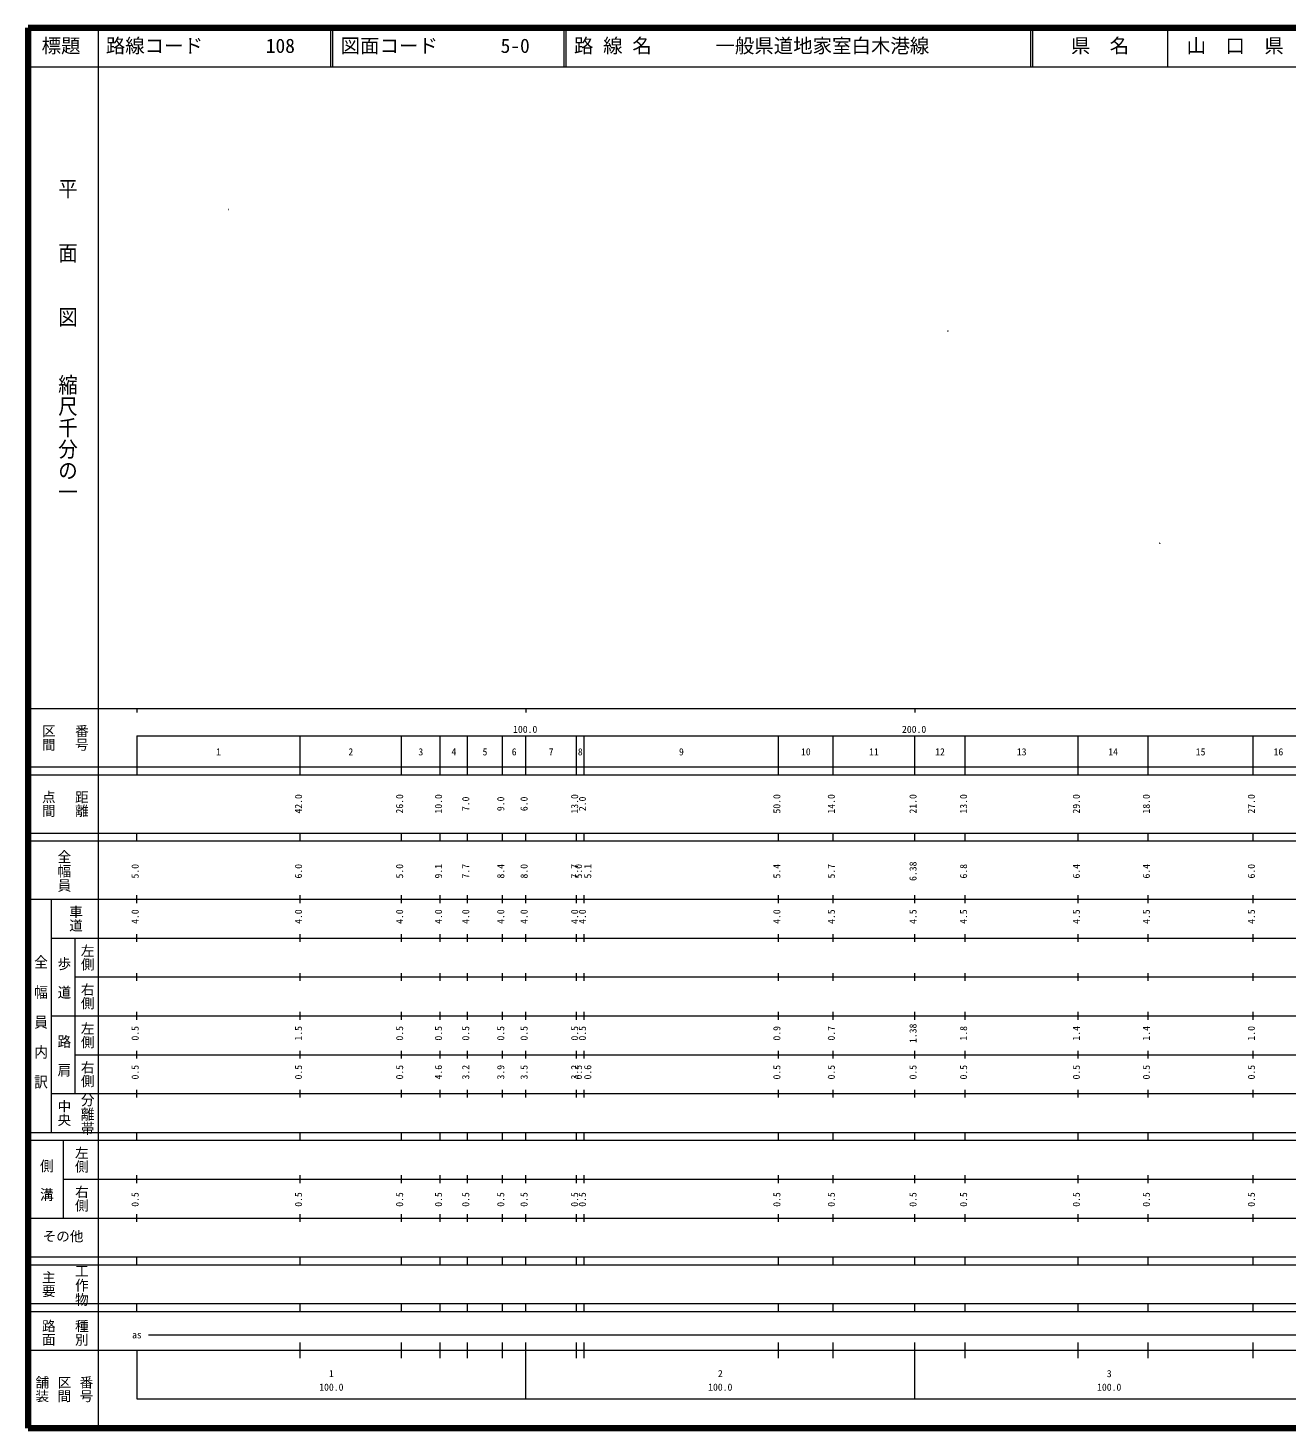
# Model space of a CAD drawing. Units: millimetres on the paper, with parts at other scales. Extents: x 40 to 680, y 20 to 380.
# Drawn here: x 40 to 363.7, y 20 to 380 of the extents above; entities that cross this region are included whole.
import ezdxf
from ezdxf.enums import TextEntityAlignment as Align

# ---------------------------------------------------------------- set-up
doc = ezdxf.new("R2010")
doc.units = ezdxf.units.MM
for name, color, linetype, lineweight in [('M-BMK-HTXT', 7, 'Continuous', 13), ('M-TTL', 2, 'Continuous', 140), ('M-TTL-BAND', 7, 'Continuous', 13), ('M-TTL-LINE', 7, 'Continuous', 13)]:
    doc.layers.add(name, color=color, linetype=linetype, lineweight=lineweight)
doc.layers.add('M-TTL-TXT', color=7, linetype='Continuous')
doc.styles.add('@ＭＳ ゴシック', font='')
doc.styles.add('ＭＳ ゴシック', font='')
doc.styles.get('@ＭＳ ゴシック').set_extended_font_data('@MS Gothic')
doc.styles.get('ＭＳ ゴシック').set_extended_font_data('MS Gothic')

msp = doc.modelspace()

# ---------------------------------------------------------------- linework, layer by layer
at = {"layer": 'M-BMK-HTXT'}
for centre, radius in [((91.501, 333.32), 0.0313), ((91.501, 333.32), 0.025), ((91.501, 333.32), 0.0188), ((91.501, 333.32), 0.0125), ((91.501, 333.32), 0.0063), ((276.534, 302.055), 0.0313), ((276.534, 302.055), 0.025), ((276.534, 302.055), 0.0188), ((276.534, 302.055), 0.0125), ((276.534, 302.055), 0.0063), ((330.978, 247.516), 0.0313), ((330.978, 247.516), 0.025), ((330.978, 247.516), 0.0188), ((330.978, 247.516), 0.0125), ((330.978, 247.516), 0.0063)]:
    msp.add_circle(centre, radius, dxfattribs=at)
at = {"layer": 'M-TTL'}
for p, q in [((40, 380), (40, 20)), ((680, 380), (40, 380)), ((40, 20), (680, 20))]:
    msp.add_line(p, q, dxfattribs=at)
at = {"layer": 'M-TTL-BAND'}
for p, q in [((58, 370), (58, 20)), ((40, 205), (579, 205)), ((68, 205), (68, 204)), ((168, 205), (168, 204)), ((268, 205), (268, 204)), ((68, 198), (579, 198)), ((68, 198), (68, 188)), ((110, 188), (110, 198)), ((136, 188), (136, 198)), ((146, 188), (146, 198)), ((153, 188), (153, 198)), ((162, 188), (162, 198)), ((168, 188), (168, 198)), ((181, 188), (181, 198)), ((183, 188), (183, 198)), ((233, 188), (233, 198)), ((247, 188), (247, 198)), ((268, 188), (268, 198)), ((281, 188), (281, 198)), ((310, 188), (310, 198)), ((328, 188), (328, 198)), ((355, 188), (355, 198)), ((40, 190), (579, 190)), ((40, 188), (579, 188)), ((40, 173), (579, 173)), ((68, 171), (68, 173)), ((110, 171), (110, 173)), ((136, 171), (136, 173)), ((146, 171), (146, 173)), ((153, 171), (153, 173)), ((162, 171), (162, 173)), ((168, 171), (168, 173)), ((181, 171), (181, 173)), ((183, 171), (183, 173)), ((233, 171), (233, 173)), ((247, 171), (247, 173)), ((268, 171), (268, 173)), ((281, 171), (281, 173)), ((310, 171), (310, 173)), ((328, 171), (328, 173)), ((355, 171), (355, 173)), ((40, 171), (579, 171)), ((40, 156), (579, 156)), ((46, 96), (46, 156)), ((68, 155), (68, 157)), ((110, 155), (110, 157)), ((136, 155), (136, 157)), ((146, 155), (146, 157)), ((153, 155), (153, 157)), ((162, 155), (162, 157)), ((168, 155), (168, 157)), ((181, 155), (181, 157)), ((183, 155), (183, 157)), ((233, 155), (233, 157)), ((247, 155), (247, 157)), ((268, 155), (268, 157)), ((281, 155), (281, 157)), ((310, 155), (310, 157)), ((328, 155), (328, 157)), ((355, 155), (355, 157)), ((46, 146), (579, 146)), ((52, 146), (52, 106)), ((68, 145), (68, 147)), ((110, 145), (110, 147)), ((136, 145), (136, 147)), ((146, 145), (146, 147)), ((153, 145), (153, 147)), ((162, 145), (162, 147)), ((168, 145), (168, 147)), ((181, 145), (181, 147)), ((183, 145), (183, 147)), ((233, 145), (233, 147)), ((247, 145), (247, 147)), ((268, 145), (268, 147)), ((281, 145), (281, 147)), ((310, 145), (310, 147)), ((328, 145), (328, 147)), ((355, 145), (355, 147)), ((68, 135), (68, 137)), ((110, 135), (110, 137)), ((136, 135), (136, 137)), ((146, 135), (146, 137)), ((153, 135), (153, 137)), ((162, 135), (162, 137)), ((168, 135), (168, 137)), ((181, 135), (181, 137)), ((183, 135), (183, 137)), ((233, 135), (233, 137)), ((247, 135), (247, 137)), ((268, 135), (268, 137)), ((281, 135), (281, 137)), ((310, 135), (310, 137)), ((328, 135), (328, 137)), ((355, 135), (355, 137)), ((52, 136), (579, 136)), ((46, 126), (579, 126)), ((68, 125), (68, 127)), ((110, 125), (110, 127)), ((136, 125), (136, 127)), ((146, 125), (146, 127)), ((153, 125), (153, 127)), ((162, 125), (162, 127)), ((168, 125), (168, 127)), ((181, 125), (181, 127)), ((183, 125), (183, 127)), ((233, 125), (233, 127)), ((247, 125), (247, 127)), ((268, 125), (268, 127)), ((281, 125), (281, 127)), ((310, 125), (310, 127)), ((328, 125), (328, 127)), ((355, 125), (355, 127)), ((52, 116), (579, 116)), ((68, 115), (68, 117)), ((110, 115), (110, 117)), ((136, 115), (136, 117)), ((146, 115), (146, 117)), ((153, 115), (153, 117)), ((162, 115), (162, 117)), ((168, 115), (168, 117)), ((181, 115), (181, 117)), ((183, 115), (183, 117)), ((233, 115), (233, 117)), ((247, 115), (247, 117)), ((268, 115), (268, 117)), ((281, 115), (281, 117)), ((310, 115), (310, 117)), ((328, 115), (328, 117)), ((355, 115), (355, 117)), ((46, 106), (579, 106)), ((68, 105), (68, 107)), ((110, 105), (110, 107)), ((136, 105), (136, 107)), ((146, 105), (146, 107)), ((153, 105), (153, 107)), ((162, 105), (162, 107)), ((168, 105), (168, 107)), ((181, 105), (181, 107)), ((183, 105), (183, 107)), ((233, 105), (233, 107)), ((247, 105), (247, 107)), ((268, 105), (268, 107)), ((281, 105), (281, 107)), ((310, 105), (310, 107)), ((328, 105), (328, 107)), ((355, 105), (355, 107)), ((40, 96), (579, 96)), ((40, 94), (579, 94)), ((49, 94), (49, 74)), ((68, 94), (68, 96)), ((110, 94), (110, 96)), ((136, 94), (136, 96)), ((146, 94), (146, 96)), ((153, 94), (153, 96)), ((162, 94), (162, 96)), ((168, 94), (168, 96)), ((181, 94), (181, 96)), ((183, 94), (183, 96)), ((233, 94), (233, 96)), ((247, 94), (247, 96)), ((268, 94), (268, 96)), ((281, 94), (281, 96)), ((310, 94), (310, 96)), ((328, 94), (328, 96)), ((355, 94), (355, 96)), ((49, 84), (579, 84)), ((68, 83), (68, 85)), ((110, 83), (110, 85)), ((136, 83), (136, 85)), ((146, 83), (146, 85)), ((153, 83), (153, 85)), ((162, 83), (162, 85)), ((168, 83), (168, 85)), ((181, 83), (181, 85)), ((183, 83), (183, 85)), ((233, 83), (233, 85)), ((247, 83), (247, 85)), ((268, 83), (268, 85)), ((281, 83), (281, 85)), ((310, 83), (310, 85)), ((328, 83), (328, 85)), ((355, 83), (355, 85)), ((40, 74), (579, 74)), ((68, 73), (68, 75)), ((110, 73), (110, 75)), ((136, 73), (136, 75)), ((146, 73), (146, 75)), ((153, 73), (153, 75)), ((162, 73), (162, 75)), ((168, 73), (168, 75)), ((181, 73), (181, 75)), ((183, 73), (183, 75)), ((233, 73), (233, 75)), ((247, 73), (247, 75)), ((268, 73), (268, 75)), ((281, 73), (281, 75)), ((310, 73), (310, 75)), ((328, 73), (328, 75)), ((355, 73), (355, 75)), ((40, 64), (579, 64)), ((40, 62), (579, 62)), ((68, 62), (68, 64)), ((110, 62), (110, 64)), ((136, 62), (136, 64)), ((146, 62), (146, 64)), ((153, 62), (153, 64)), ((162, 62), (162, 64)), ((168, 62), (168, 64)), ((181, 62), (181, 64)), ((183, 62), (183, 64)), ((233, 62), (233, 64)), ((247, 62), (247, 64)), ((268, 62), (268, 64)), ((281, 62), (281, 64)), ((310, 62), (310, 64)), ((328, 62), (328, 64)), ((355, 62), (355, 64)), ((40, 52), (579, 52)), ((68, 50), (68, 52)), ((110, 50), (110, 52)), ((136, 50), (136, 52)), ((146, 50), (146, 52)), ((153, 50), (153, 52)), ((162, 50), (162, 52)), ((168, 50), (168, 52)), ((181, 50), (181, 52)), ((183, 50), (183, 52)), ((233, 50), (233, 52)), ((247, 50), (247, 52)), ((268, 50), (268, 52)), ((281, 50), (281, 52)), ((310, 50), (310, 52)), ((328, 50), (328, 52)), ((355, 50), (355, 52)), ((40, 50), (579, 50)), ((71, 44), (565, 44)), ((40, 40), (579, 40)), ((68, 40), (68, 27.5)), ((110, 38), (110, 42)), ((136, 38), (136, 42)), ((146, 38), (146, 42)), ((153, 38), (153, 42)), ((162, 38), (162, 42)), ((168, 27.5), (168, 42)), ((181, 38), (181, 42)), ((183, 38), (183, 42)), ((233, 38), (233, 42)), ((247, 38), (247, 42)), ((268, 27.5), (268, 42)), ((281, 38), (281, 42)), ((310, 38), (310, 42)), ((328, 38), (328, 42)), ((355, 38), (355, 42)), ((68, 27.5), (579, 27.5))]:
    msp.add_line(p, q, dxfattribs=at)
at = {"layer": 'M-TTL-LINE'}
for p, q in [((58, 380), (58, 370)), ((117.75, 380), (117.75, 370)), ((118.25, 380), (118.25, 370)), ((177.75, 380), (177.75, 370)), ((178.25, 380), (178.25, 370)), ((297.75, 380), (297.75, 370)), ((298.25, 380), (298.25, 370)), ((333, 380), (333, 370)), ((40, 370), (680, 370))]:
    msp.add_line(p, q, dxfattribs=at)

# ---------------------------------------------------------------- texts
at = {"layer": 'M-TTL-BAND', "style": '@ＭＳ ゴシック'}
for s, height, width, p in [('平\u3000\u3000面\u3000\u3000図', 3.666, 1.1, (47.277, 341.475)), ('縮尺千分の一', 3.666, 1.1, (47.277, 291.03)), ('全幅員', 2.566, 1.05, (47.25, 168.75)), ('全\u3000幅\u3000員\u3000内\u3000訳', 2.566, 1.1, (41.25, 141.75)), ('歩\u3000道', 2.566, 1.05, (47.25, 141.25)), ('路\u3000肩', 2.566, 1.05, (47.25, 121.25)), ('分離帯', 2.566, 1.05, (53.25, 106.25)), ('側\u3000溝', 2.566, 1.05, (42.75, 89.25)), ('工作物', 2.566, 1.05, (51.75, 62.25))]:
    msp.add_text(s, height=height, rotation=270, dxfattribs=dict(at, width=width)).set_placement(p, align=Align.BOTTOM_LEFT)
at = {"layer": 'M-TTL-BAND'}
for s, height, rotation, style, p in [('区間', 2.566, 270, '@ＭＳ ゴシック', (43.25, 201)), ('番号', 2.566, 270, '@ＭＳ ゴシック', (51.75, 201)), ('点間', 2.566, 270, '@ＭＳ ゴシック', (43.25, 184)), ('距離', 2.566, 270, '@ＭＳ ゴシック', (51.75, 184)), ('42.0', 1.833, 90, 'ＭＳ ゴシック', (111, 178)), ('26.0', 1.833, 90, 'ＭＳ ゴシック', (137, 178)), ('10.0', 1.833, 90, 'ＭＳ ゴシック', (147, 178)), ('7.0', 1.833, 90, 'ＭＳ ゴシック', (154, 178.625)), ('9.0', 1.833, 90, 'ＭＳ ゴシック', (163, 178.625)), ('6.0', 1.833, 90, 'ＭＳ ゴシック', (169, 178.625)), ('13.0', 1.833, 90, 'ＭＳ ゴシック', (182, 178)), ('2.0', 1.833, 90, 'ＭＳ ゴシック', (184, 178.625)), ('50.0', 1.833, 90, 'ＭＳ ゴシック', (234, 178)), ('14.0', 1.833, 90, 'ＭＳ ゴシック', (248, 178)), ('21.0', 1.833, 90, 'ＭＳ ゴシック', (269, 178)), ('13.0', 1.833, 90, 'ＭＳ ゴシック', (282, 178)), ('29.0', 1.833, 90, 'ＭＳ ゴシック', (311, 178)), ('18.0', 1.833, 90, 'ＭＳ ゴシック', (329, 178)), ('27.0', 1.833, 90, 'ＭＳ ゴシック', (356, 178)), ('5.0', 1.833, 90, 'ＭＳ ゴシック', (69, 161.299)), ('6.0', 1.833, 90, 'ＭＳ ゴシック', (111, 161.299)), ('5.0', 1.833, 90, 'ＭＳ ゴシック', (137, 161.299)), ('9.1', 1.833, 90, 'ＭＳ ゴシック', (147, 161.299)), ('7.7', 1.833, 90, 'ＭＳ ゴシック', (154, 161.299)), ('8.4', 1.833, 90, 'ＭＳ ゴシック', (163, 161.299)), ('8.0', 1.833, 90, 'ＭＳ ゴシック', (169, 161.299)), ('7.7', 1.833, 90, 'ＭＳ ゴシック', (182, 161.299)), ('5.0', 1.833, 90, 'ＭＳ ゴシック', (183, 161.299)), ('5.1', 1.833, 90, 'ＭＳ ゴシック', (185.37, 161.299)), ('5.4', 1.833, 90, 'ＭＳ ゴシック', (234, 161.299)), ('5.7', 1.833, 90, 'ＭＳ ゴシック', (248, 161.299)), ('6.38', 1.833, 90, 'ＭＳ ゴシック', (269, 160.674)), ('6.8', 1.833, 90, 'ＭＳ ゴシック', (282, 161.299)), ('6.4', 1.833, 90, 'ＭＳ ゴシック', (311, 161.299)), ('6.4', 1.833, 90, 'ＭＳ ゴシック', (329, 161.299)), ('6.0', 1.833, 90, 'ＭＳ ゴシック', (356, 161.299)), ('車道', 2.566, 270, '@ＭＳ ゴシック', (50.25, 154.5)), ('4.0', 1.833, 90, 'ＭＳ ゴシック', (69, 149.625)), ('4.0', 1.833, 90, 'ＭＳ ゴシック', (111, 149.625)), ('4.0', 1.833, 90, 'ＭＳ ゴシック', (137, 149.625)), ('4.0', 1.833, 90, 'ＭＳ ゴシック', (147, 149.625)), ('4.0', 1.833, 90, 'ＭＳ ゴシック', (154, 149.625)), ('4.0', 1.833, 90, 'ＭＳ ゴシック', (163, 149.625)), ('4.0', 1.833, 90, 'ＭＳ ゴシック', (169, 149.625)), ('4.0', 1.833, 90, 'ＭＳ ゴシック', (182, 149.625)), ('4.0', 1.833, 90, 'ＭＳ ゴシック', (184, 149.625)), ('4.0', 1.833, 90, 'ＭＳ ゴシック', (234, 149.625)), ('4.5', 1.833, 90, 'ＭＳ ゴシック', (248, 149.625)), ('4.5', 1.833, 90, 'ＭＳ ゴシック', (269, 149.625)), ('4.5', 1.833, 90, 'ＭＳ ゴシック', (282, 149.625)), ('4.5', 1.833, 90, 'ＭＳ ゴシック', (311, 149.625)), ('4.5', 1.833, 90, 'ＭＳ ゴシック', (329, 149.625)), ('4.5', 1.833, 90, 'ＭＳ ゴシック', (356, 149.625)), ('左側', 2.566, 270, '@ＭＳ ゴシック', (53.25, 144.5)), ('右側', 2.566, 270, '@ＭＳ ゴシック', (53.25, 134.5)), ('左側', 2.566, 270, '@ＭＳ ゴシック', (53.25, 124.5)), ('0.5', 1.833, 90, 'ＭＳ ゴシック', (69, 119.625)), ('1.5', 1.833, 90, 'ＭＳ ゴシック', (111, 119.625)), ('0.5', 1.833, 90, 'ＭＳ ゴシック', (137, 119.625)), ('0.5', 1.833, 90, 'ＭＳ ゴシック', (147, 119.625)), ('0.5', 1.833, 90, 'ＭＳ ゴシック', (154, 119.625)), ('0.5', 1.833, 90, 'ＭＳ ゴシック', (163, 119.625)), ('0.5', 1.833, 90, 'ＭＳ ゴシック', (169, 119.625)), ('0.5', 1.833, 90, 'ＭＳ ゴシック', (182, 119.625)), ('0.5', 1.833, 90, 'ＭＳ ゴシック', (184, 119.625)), ('0.9', 1.833, 90, 'ＭＳ ゴシック', (234, 119.625)), ('0.7', 1.833, 90, 'ＭＳ ゴシック', (248, 119.625)), ('1.38', 1.833, 90, 'ＭＳ ゴシック', (269, 119)), ('1.8', 1.833, 90, 'ＭＳ ゴシック', (282, 119.625)), ('1.4', 1.833, 90, 'ＭＳ ゴシック', (311, 119.625)), ('1.4', 1.833, 90, 'ＭＳ ゴシック', (329, 119.625)), ('1.0', 1.833, 90, 'ＭＳ ゴシック', (356, 119.625)), ('右側', 2.566, 270, '@ＭＳ ゴシック', (53.25, 114.5)), ('0.5', 1.833, 90, 'ＭＳ ゴシック', (69, 109.625)), ('0.5', 1.833, 90, 'ＭＳ ゴシック', (111, 109.625)), ('0.5', 1.833, 90, 'ＭＳ ゴシック', (137, 109.625)), ('4.6', 1.833, 90, 'ＭＳ ゴシック', (147, 109.625)), ('3.2', 1.833, 90, 'ＭＳ ゴシック', (154, 109.625)), ('3.9', 1.833, 90, 'ＭＳ ゴシック', (163, 109.625)), ('3.5', 1.833, 90, 'ＭＳ ゴシック', (169, 109.625)), ('3.2', 1.833, 90, 'ＭＳ ゴシック', (182, 109.625)), ('0.5', 1.833, 90, 'ＭＳ ゴシック', (183, 109.625)), ('0.6', 1.833, 90, 'ＭＳ ゴシック', (185.37, 109.625)), ('0.5', 1.833, 90, 'ＭＳ ゴシック', (234, 109.625)), ('0.5', 1.833, 90, 'ＭＳ ゴシック', (248, 109.625)), ('0.5', 1.833, 90, 'ＭＳ ゴシック', (269, 109.625)), ('0.5', 1.833, 90, 'ＭＳ ゴシック', (282, 109.625)), ('0.5', 1.833, 90, 'ＭＳ ゴシック', (311, 109.625)), ('0.5', 1.833, 90, 'ＭＳ ゴシック', (329, 109.625)), ('0.5', 1.833, 90, 'ＭＳ ゴシック', (356, 109.625)), ('中央', 2.566, 270, '@ＭＳ ゴシック', (47.25, 104.5)), ('左側', 2.566, 270, '@ＭＳ ゴシック', (51.75, 92.5)), ('右側', 2.566, 270, '@ＭＳ ゴシック', (51.75, 82.5)), ('0.5', 1.833, 90, 'ＭＳ ゴシック', (69, 76.889)), ('0.5', 1.833, 90, 'ＭＳ ゴシック', (111, 76.889)), ('0.5', 1.833, 90, 'ＭＳ ゴシック', (137, 76.889)), ('0.5', 1.833, 90, 'ＭＳ ゴシック', (147, 76.889)), ('0.5', 1.833, 90, 'ＭＳ ゴシック', (154, 76.889)), ('0.5', 1.833, 90, 'ＭＳ ゴシック', (163, 76.889)), ('0.5', 1.833, 90, 'ＭＳ ゴシック', (169, 76.889)), ('0.5', 1.833, 90, 'ＭＳ ゴシック', (182, 76.889)), ('0.5', 1.833, 90, 'ＭＳ ゴシック', (184, 76.889)), ('0.5', 1.833, 90, 'ＭＳ ゴシック', (234, 76.889)), ('0.5', 1.833, 90, 'ＭＳ ゴシック', (248, 76.889)), ('0.5', 1.833, 90, 'ＭＳ ゴシック', (269, 76.889)), ('0.5', 1.833, 90, 'ＭＳ ゴシック', (282, 76.889)), ('0.5', 1.833, 90, 'ＭＳ ゴシック', (311, 76.889)), ('0.5', 1.833, 90, 'ＭＳ ゴシック', (329, 76.889)), ('0.5', 1.833, 90, 'ＭＳ ゴシック', (356, 76.889)), ('主要', 2.566, 270, '@ＭＳ ゴシック', (43.25, 60.5)), ('路面', 2.566, 270, '@ＭＳ ゴシック', (43.25, 48)), ('種別', 2.566, 270, '@ＭＳ ゴシック', (51.75, 48)), ('舗装', 2.566, 270, '@ＭＳ ゴシック', (41.583, 33.5)), ('区間', 2.566, 270, '@ＭＳ ゴシック', (47.25, 33.5)), ('番号', 2.566, 270, '@ＭＳ ゴシック', (52.917, 33.5))]:
    msp.add_text(s, height=height, rotation=rotation, dxfattribs=dict(at, style=style)).set_placement(p, align=Align.BOTTOM_LEFT)
at = {"layer": 'M-TTL-BAND', "style": 'ＭＳ ゴシック'}
for s, height, p in [('100.0', 1.833, (164.719, 198.195)), ('200.0', 1.833, (264.719, 198.195)), ('1', 1.833, (88.375, 192.405)), ('2', 1.833, (122.375, 192.405)), ('3', 1.833, (140.375, 192.405)), ('4', 1.833, (148.875, 192.405)), ('5', 1.833, (156.875, 192.405)), ('6', 1.833, (164.375, 192.405)), ('7', 1.833, (173.875, 192.405)), ('8', 1.833, (181.375, 192.405)), ('9', 1.833, (207.375, 192.405)), ('10', 1.833, (238.75, 192.405)), ('11', 1.833, (256.25, 192.405)), ('12', 1.833, (273.25, 192.405)), ('13', 1.833, (294.25, 192.405)), ('14', 1.833, (317.75, 192.405)), ('15', 1.833, (340.25, 192.405)), ('16', 1.833, (360.25, 192.405)), ('その他', 2.566, (43.75, 67.25)), ('as', 1.833, (66.75, 42.5)), ('1', 1.833, (117.375, 32.523)), ('2', 1.833, (217.375, 32.523)), ('3', 1.833, (317.375, 32.523)), ('100.0', 1.833, (114.875, 29.033)), ('100.0', 1.833, (214.875, 29.033)), ('100.0', 1.833, (314.875, 29.033))]:
    msp.add_text(s, height=height, dxfattribs=at).set_placement(p, align=Align.BOTTOM_LEFT)
at = {"layer": 'M-TTL-TXT', "style": 'ＭＳ ゴシック'}
for s, p in [('標題', (43.5, 372.5)), ('路線コード', (60, 372.5)), ('108', (101.142, 372.5)), ('図面コード', (120.38, 372.5)), ('5-0', (161.521, 372.5)), ('路 線 名', (180.38, 372.5)), ('一般県道地家室白木港線', (216.734, 372.5)), ('県\u3000名', (308.125, 372.5)), ('山\u3000口\u3000県', (337.875, 372.5))]:
    msp.add_text(s, height=3.666, dxfattribs=at).set_placement(p, align=Align.BOTTOM_LEFT)

doc.saveas('drawing.dxf')
